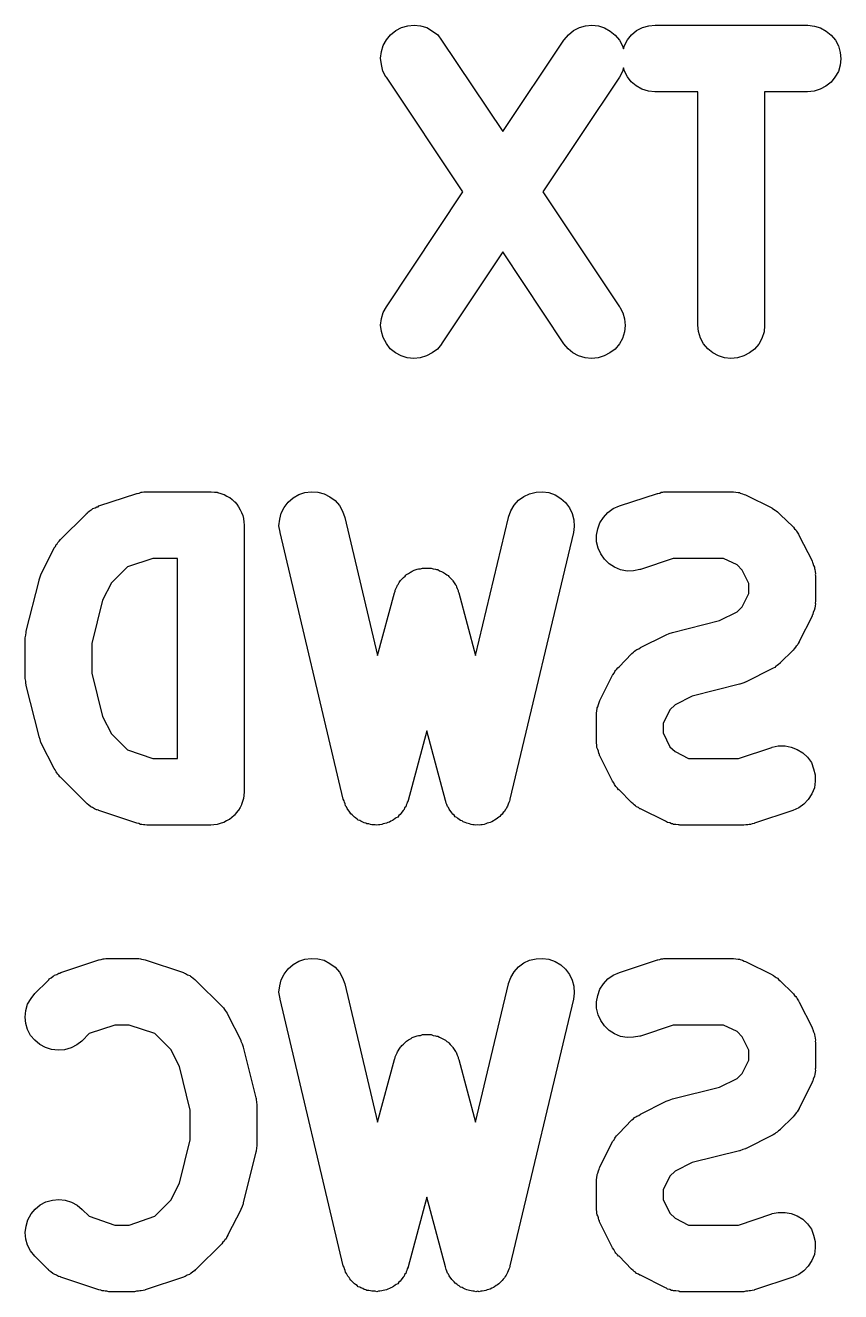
# Model space of a CAD drawing. Extents: x 119.7 to 160.3, y -116.7 to -64.
# Drawn here: x 139.099 to 141.24, y -109.042 to -105.717 of the extents above; entities that cross this region are included whole.
import ezdxf

# ---------------------------------------------------------------- set-up
doc = ezdxf.new("R2010")
doc.units = 0
doc.layers.add('BLACK', color=7, linetype='CONTINUOUS')

msp = doc.modelspace()

# ---------------------------------------------------------------- linework, layer by layer
at = {"layer": 'BLACK', "linetype": 'CONTINUOUS'}
for p, q in [((140.058, -105.742), (140.072, -105.731)), ((140.072, -105.731), (140.087, -105.723)), ((140.087, -105.723), (140.103, -105.718)), ((140.103, -105.718), (140.12, -105.717)), ((140.12, -105.717), (140.137, -105.718)), ((140.137, -105.718), (140.153, -105.723)), ((140.153, -105.723), (140.168, -105.732)), ((140.168, -105.732), (140.182, -105.742)), ((140.525, -105.742), (140.538, -105.731)), ((140.538, -105.731), (140.554, -105.723)), ((140.554, -105.723), (140.57, -105.718)), ((140.57, -105.718), (140.587, -105.717)), ((140.587, -105.717), (140.604, -105.718)), ((140.604, -105.718), (140.62, -105.724)), ((140.62, -105.724), (140.635, -105.732)), ((140.635, -105.732), (140.648, -105.743)), ((140.691, -105.742), (140.704, -105.731)), ((140.704, -105.731), (140.72, -105.723)), ((140.72, -105.723), (140.736, -105.718)), ((140.736, -105.718), (140.753, -105.717)), ((140.753, -105.717), (141.153, -105.717)), ((141.153, -105.717), (141.154, -105.717)), ((141.154, -105.717), (141.171, -105.719)), ((141.171, -105.719), (141.187, -105.724)), ((141.187, -105.724), (141.202, -105.732)), ((141.202, -105.732), (141.215, -105.743)), ((140.039, -105.77), (140.047, -105.755)), ((140.047, -105.755), (140.058, -105.742)), ((140.182, -105.742), (140.192, -105.756)), ((140.192, -105.756), (140.353, -105.996)), ((140.353, -105.996), (140.513, -105.756)), ((140.513, -105.756), (140.514, -105.755)), ((140.514, -105.755), (140.525, -105.742)), ((140.648, -105.743), (140.659, -105.756)), ((140.659, -105.756), (140.667, -105.771)), ((140.672, -105.77), (140.68, -105.755)), ((140.68, -105.755), (140.691, -105.742)), ((141.215, -105.743), (141.226, -105.756)), ((141.226, -105.756), (141.234, -105.771)), ((140.032, -105.803), (140.034, -105.786)), ((140.034, -105.786), (140.039, -105.77)), ((140.667, -105.771), (140.67, -105.779)), ((140.67, -105.779), (140.672, -105.77)), ((141.234, -105.771), (141.239, -105.788)), ((141.239, -105.788), (141.24, -105.805)), ((140.034, -105.82), (140.032, -105.803)), ((140.038, -105.837), (140.034, -105.82)), ((140.67, -105.829), (140.667, -105.838)), ((140.672, -105.837), (140.67, -105.829)), ((141.239, -105.822), (141.234, -105.838)), ((141.24, -105.805), (141.239, -105.822)), ((140.046, -105.852), (140.038, -105.837)), ((140.047, -105.853), (140.046, -105.852)), ((140.248, -106.154), (140.047, -105.853)), ((140.659, -105.853), (140.458, -106.154)), ((140.667, -105.838), (140.659, -105.853)), ((140.68, -105.852), (140.672, -105.837)), ((140.69, -105.865), (140.68, -105.852)), ((140.703, -105.876), (140.69, -105.865)), ((141.215, -105.866), (141.201, -105.877)), ((141.225, -105.853), (141.215, -105.866)), ((141.234, -105.838), (141.225, -105.853)), ((140.718, -105.885), (140.703, -105.876)), ((140.735, -105.89), (140.718, -105.885)), ((140.752, -105.892), (140.735, -105.89)), ((140.753, -105.892), (140.752, -105.892)), ((140.865, -105.892), (140.753, -105.892)), ((140.865, -106.504), (140.865, -105.892)), ((141.153, -105.892), (141.04, -105.892)), ((141.04, -105.892), (141.04, -106.504)), ((141.17, -105.89), (141.153, -105.892)), ((141.186, -105.885), (141.17, -105.89)), ((141.201, -105.877), (141.186, -105.885)), ((140.047, -106.456), (140.248, -106.154)), ((140.458, -106.154), (140.659, -106.456)), ((140.353, -106.312), (140.192, -106.553)), ((140.513, -106.553), (140.353, -106.312)), ((140.039, -106.471), (140.047, -106.456)), ((140.659, -106.456), (140.66, -106.457)), ((140.66, -106.457), (140.668, -106.472)), ((140.032, -106.504), (140.034, -106.487)), ((140.034, -106.487), (140.039, -106.471)), ((140.668, -106.472), (140.672, -106.488)), ((140.672, -106.488), (140.674, -106.505)), ((140.034, -106.521), (140.032, -106.504)), ((140.039, -106.537), (140.034, -106.521)), ((140.672, -106.522), (140.667, -106.539)), ((140.674, -106.505), (140.672, -106.522)), ((140.867, -106.521), (140.865, -106.504)), ((140.872, -106.538), (140.867, -106.521)), ((141.039, -106.522), (141.033, -106.539)), ((141.04, -106.505), (141.039, -106.522)), ((141.04, -106.504), (141.04, -106.505)), ((140.047, -106.552), (140.039, -106.537)), ((140.057, -106.566), (140.047, -106.552)), ((140.071, -106.577), (140.057, -106.566)), ((140.192, -106.554), (140.181, -106.567)), ((140.192, -106.553), (140.192, -106.554)), ((140.524, -106.566), (140.513, -106.553)), ((140.537, -106.577), (140.524, -106.566)), ((140.659, -106.553), (140.648, -106.567)), ((140.667, -106.539), (140.659, -106.553)), ((140.88, -106.553), (140.872, -106.538)), ((140.891, -106.566), (140.88, -106.553)), ((140.904, -106.577), (140.891, -106.566)), ((141.025, -106.554), (141.014, -106.567)), ((141.033, -106.539), (141.025, -106.554)), ((140.086, -106.585), (140.071, -106.577)), ((140.102, -106.59), (140.086, -106.585)), ((140.119, -106.592), (140.102, -106.59)), ((140.136, -106.59), (140.119, -106.592)), ((140.152, -106.585), (140.136, -106.59)), ((140.167, -106.577), (140.152, -106.585)), ((140.181, -106.567), (140.167, -106.577)), ((140.552, -106.585), (140.537, -106.577)), ((140.569, -106.59), (140.552, -106.585)), ((140.586, -106.592), (140.569, -106.59)), ((140.603, -106.59), (140.586, -106.592)), ((140.619, -106.585), (140.603, -106.59)), ((140.634, -106.577), (140.619, -106.585)), ((140.648, -106.567), (140.634, -106.577)), ((140.919, -106.585), (140.904, -106.577)), ((140.935, -106.59), (140.919, -106.585)), ((140.952, -106.592), (140.935, -106.59)), ((140.969, -106.59), (140.952, -106.592)), ((140.986, -106.585), (140.969, -106.59)), ((141.001, -106.577), (140.986, -106.585)), ((141.014, -106.567), (141.001, -106.577)), ((139.292, -106.979), (139.392, -106.946)), ((139.392, -106.946), (139.393, -106.946)), ((139.393, -106.946), (139.398, -106.945)), ((139.398, -106.945), (139.403, -106.943)), ((139.403, -106.943), (139.406, -106.943)), ((139.406, -106.943), (139.41, -106.942)), ((139.41, -106.942), (139.415, -106.942)), ((139.415, -106.942), (139.42, -106.942)), ((139.42, -106.942), (139.586, -106.942)), ((139.586, -106.942), (139.587, -106.942)), ((139.587, -106.942), (139.587, -106.942)), ((139.587, -106.942), (139.587, -106.942)), ((139.587, -106.942), (139.587, -106.942)), ((139.587, -106.942), (139.596, -106.943)), ((139.596, -106.943), (139.604, -106.943)), ((139.604, -106.943), (139.604, -106.944)), ((139.604, -106.944), (139.604, -106.944)), ((139.604, -106.944), (139.612, -106.946)), ((139.612, -106.946), (139.62, -106.949)), ((139.62, -106.949), (139.62, -106.949)), ((139.62, -106.949), (139.621, -106.949)), ((139.621, -106.949), (139.628, -106.953)), ((139.628, -106.953), (139.635, -106.957)), ((139.635, -106.957), (139.635, -106.957)), ((139.635, -106.957), (139.636, -106.957)), ((139.636, -106.957), (139.642, -106.962)), ((139.642, -106.962), (139.648, -106.968)), ((139.789, -106.969), (139.802, -106.958)), ((139.802, -106.958), (139.817, -106.949)), ((139.817, -106.949), (139.833, -106.944)), ((139.833, -106.944), (139.85, -106.942)), ((139.85, -106.942), (139.867, -106.943)), ((139.867, -106.943), (139.884, -106.947)), ((139.884, -106.947), (139.899, -106.955)), ((139.899, -106.955), (139.913, -106.965)), ((139.913, -106.965), (139.924, -106.978)), ((140.383, -106.977), (140.394, -106.964)), ((140.394, -106.964), (140.408, -106.954)), ((140.408, -106.954), (140.423, -106.947)), ((140.423, -106.947), (140.44, -106.943)), ((140.44, -106.943), (140.457, -106.942)), ((140.457, -106.942), (140.474, -106.944)), ((140.474, -106.944), (140.49, -106.95)), ((140.49, -106.95), (140.505, -106.959)), ((140.505, -106.959), (140.517, -106.97)), ((140.659, -106.979), (140.759, -106.946)), ((140.759, -106.946), (140.76, -106.946)), ((140.76, -106.946), (140.765, -106.945)), ((140.765, -106.945), (140.769, -106.943)), ((140.769, -106.943), (140.773, -106.943)), ((140.773, -106.943), (140.776, -106.942)), ((140.776, -106.942), (140.781, -106.942)), ((140.781, -106.942), (140.786, -106.942)), ((140.786, -106.942), (140.953, -106.942)), ((140.953, -106.942), (140.954, -106.942)), ((140.954, -106.942), (140.957, -106.942)), ((140.957, -106.942), (140.959, -106.942)), ((140.959, -106.942), (140.965, -106.943)), ((140.965, -106.943), (140.971, -106.944)), ((140.971, -106.944), (140.974, -106.944)), ((140.974, -106.944), (140.976, -106.945)), ((140.976, -106.945), (140.982, -106.947)), ((140.982, -106.947), (140.987, -106.949)), ((140.987, -106.949), (140.99, -106.95)), ((140.99, -106.95), (140.992, -106.951)), ((140.992, -106.951), (141.059, -106.984)), ((139.259, -107), (139.261, -106.998)), ((139.261, -106.998), (139.262, -106.996)), ((139.262, -106.996), (139.267, -106.993)), ((139.267, -106.993), (139.272, -106.989)), ((139.272, -106.989), (139.274, -106.988)), ((139.274, -106.988), (139.276, -106.986)), ((139.276, -106.986), (139.282, -106.984)), ((139.282, -106.984), (139.287, -106.981)), ((139.287, -106.981), (139.29, -106.981)), ((139.29, -106.981), (139.292, -106.979)), ((139.648, -106.968), (139.649, -106.968)), ((139.649, -106.968), (139.649, -106.968)), ((139.649, -106.968), (139.654, -106.974)), ((139.654, -106.974), (139.659, -106.981)), ((139.659, -106.981), (139.659, -106.981)), ((139.659, -106.981), (139.659, -106.981)), ((139.659, -106.981), (139.663, -106.989)), ((139.663, -106.989), (139.667, -106.996)), ((139.667, -106.996), (139.667, -106.996)), ((139.667, -106.996), (139.667, -106.996)), ((139.667, -106.996), (139.67, -107.004)), ((139.767, -107.014), (139.771, -106.998)), ((139.771, -106.998), (139.779, -106.983)), ((139.779, -106.983), (139.789, -106.969)), ((139.924, -106.978), (139.932, -106.993)), ((139.932, -106.993), (139.938, -107.009)), ((140.368, -107.008), (140.374, -106.992)), ((140.374, -106.992), (140.383, -106.977)), ((140.517, -106.97), (140.528, -106.984)), ((140.528, -106.984), (140.535, -106.999)), ((140.617, -107.009), (140.629, -106.996)), ((140.629, -106.996), (140.643, -106.986)), ((140.643, -106.986), (140.659, -106.979)), ((141.059, -106.984), (141.06, -106.985)), ((141.06, -106.985), (141.064, -106.987)), ((141.064, -106.987), (141.068, -106.99)), ((141.068, -106.99), (141.071, -106.992)), ((141.071, -106.992), (141.074, -106.994)), ((141.074, -106.994), (141.078, -106.998)), ((141.078, -106.998), (141.081, -107.001)), ((139.191, -107.067), (139.258, -107.001)), ((139.258, -107.001), (139.259, -107)), ((139.67, -107.004), (139.672, -107.012)), ((139.672, -107.012), (139.672, -107.012)), ((139.672, -107.012), (139.672, -107.013)), ((139.672, -107.013), (139.673, -107.021)), ((139.673, -107.021), (139.674, -107.029)), ((139.674, -107.029), (139.674, -107.729)), ((139.765, -107.031), (139.767, -107.014)), ((139.768, -107.048), (139.765, -107.031)), ((139.938, -107.009), (140.024, -107.372)), ((140.281, -107.372), (140.368, -107.009)), ((140.368, -107.009), (140.368, -107.008)), ((140.535, -106.999), (140.539, -107.015)), ((140.539, -107.015), (140.54, -107.033)), ((140.602, -107.039), (140.608, -107.023)), ((140.608, -107.023), (140.617, -107.009)), ((141.081, -107.001), (141.115, -107.034)), ((139.768, -107.049), (139.768, -107.048)), ((139.934, -107.749), (139.768, -107.049)), ((140.538, -107.049), (140.371, -107.749)), ((140.54, -107.033), (140.538, -107.049)), ((140.599, -107.056), (140.602, -107.039)), ((140.599, -107.073), (140.599, -107.056)), ((141.115, -107.034), (141.116, -107.035)), ((141.116, -107.035), (141.119, -107.039)), ((141.119, -107.039), (141.122, -107.042)), ((141.122, -107.042), (141.124, -107.045)), ((141.124, -107.045), (141.126, -107.048)), ((141.126, -107.048), (141.129, -107.053)), ((141.129, -107.053), (141.131, -107.057)), ((141.131, -107.057), (141.165, -107.123)), ((139.141, -107.157), (139.175, -107.09)), ((139.175, -107.089), (139.178, -107.085)), ((139.175, -107.09), (139.175, -107.089)), ((139.178, -107.085), (139.18, -107.08)), ((139.18, -107.08), (139.183, -107.078)), ((139.183, -107.078), (139.184, -107.075)), ((139.184, -107.075), (139.188, -107.071)), ((139.188, -107.071), (139.191, -107.067)), ((140.603, -107.09), (140.599, -107.073)), ((140.61, -107.105), (140.603, -107.09)), ((139.434, -107.117), (139.367, -107.139)), ((139.499, -107.117), (139.434, -107.117)), ((139.499, -107.642), (139.499, -107.117)), ((140.62, -107.119), (140.61, -107.105)), ((140.632, -107.131), (140.62, -107.119)), ((140.646, -107.14), (140.632, -107.131)), ((140.8, -107.117), (140.714, -107.146)), ((140.932, -107.117), (140.8, -107.117)), ((140.968, -107.134), (140.932, -107.117)), ((141.165, -107.123), (141.165, -107.124)), ((141.165, -107.124), (141.166, -107.127)), ((141.166, -107.127), (141.167, -107.129)), ((141.167, -107.129), (141.169, -107.135)), ((139.138, -107.165), (139.141, -107.157)), ((139.141, -107.157), (139.141, -107.157)), ((139.141, -107.157), (139.141, -107.157)), ((139.367, -107.139), (139.325, -107.181)), ((140.092, -107.167), (140.096, -107.163)), ((140.096, -107.163), (140.098, -107.161)), ((140.098, -107.161), (140.1, -107.159)), ((140.1, -107.159), (140.105, -107.156)), ((140.105, -107.156), (140.11, -107.153)), ((140.11, -107.153), (140.112, -107.152)), ((140.112, -107.152), (140.115, -107.15)), ((140.115, -107.15), (140.12, -107.148)), ((140.12, -107.148), (140.125, -107.146)), ((140.125, -107.146), (140.128, -107.145)), ((140.128, -107.145), (140.131, -107.144)), ((140.131, -107.144), (140.137, -107.144)), ((140.137, -107.144), (140.142, -107.142)), ((140.142, -107.142), (140.145, -107.142)), ((140.145, -107.142), (140.148, -107.142)), ((140.148, -107.142), (140.154, -107.142)), ((140.154, -107.142), (140.159, -107.142)), ((140.159, -107.142), (140.162, -107.142)), ((140.162, -107.142), (140.165, -107.142)), ((140.165, -107.142), (140.17, -107.144)), ((140.17, -107.144), (140.176, -107.145)), ((140.176, -107.145), (140.179, -107.146)), ((140.179, -107.146), (140.182, -107.146)), ((140.182, -107.146), (140.187, -107.149)), ((140.187, -107.149), (140.192, -107.151)), ((140.192, -107.151), (140.194, -107.152)), ((140.194, -107.152), (140.197, -107.154)), ((140.197, -107.154), (140.202, -107.157)), ((140.202, -107.157), (140.206, -107.16)), ((140.206, -107.16), (140.209, -107.162)), ((140.209, -107.162), (140.211, -107.164)), ((140.211, -107.164), (140.215, -107.168)), ((140.662, -107.147), (140.646, -107.14)), ((140.679, -107.15), (140.662, -107.147)), ((140.696, -107.149), (140.679, -107.15)), ((140.713, -107.146), (140.696, -107.149)), ((140.714, -107.146), (140.713, -107.146)), ((140.981, -107.148), (140.968, -107.134)), ((140.999, -107.183), (140.981, -107.148)), ((141.169, -107.135), (141.171, -107.14)), ((141.171, -107.14), (141.171, -107.143)), ((141.171, -107.143), (141.172, -107.146)), ((141.172, -107.146), (141.173, -107.151)), ((141.173, -107.151), (141.174, -107.157)), ((141.174, -107.157), (141.173, -107.16)), ((141.173, -107.16), (141.174, -107.162)), ((141.174, -107.162), (141.174, -107.229)), ((139.101, -107.308), (139.135, -107.175)), ((139.135, -107.173), (139.138, -107.165)), ((139.135, -107.175), (139.135, -107.173)), ((139.135, -107.173), (139.135, -107.173)), ((139.135, -107.173), (139.135, -107.173)), ((139.325, -107.181), (139.302, -107.226)), ((140.07, -107.2), (140.073, -107.195)), ((140.073, -107.195), (140.075, -107.19)), ((140.075, -107.19), (140.076, -107.187)), ((140.076, -107.187), (140.078, -107.185)), ((140.078, -107.185), (140.081, -107.18)), ((140.081, -107.18), (140.084, -107.175)), ((140.084, -107.175), (140.086, -107.173)), ((140.086, -107.173), (140.088, -107.171)), ((140.088, -107.171), (140.092, -107.167)), ((140.215, -107.168), (140.219, -107.172)), ((140.219, -107.172), (140.221, -107.174)), ((140.221, -107.174), (140.222, -107.176)), ((140.222, -107.176), (140.225, -107.181)), ((140.225, -107.181), (140.229, -107.186)), ((140.229, -107.186), (140.23, -107.188)), ((140.23, -107.188), (140.231, -107.191)), ((140.231, -107.191), (140.233, -107.196)), ((140.233, -107.196), (140.236, -107.201)), ((140.999, -107.209), (140.999, -107.183)), ((139.302, -107.226), (139.274, -107.34)), ((140.024, -107.372), (140.068, -107.207)), ((140.068, -107.207), (140.069, -107.205)), ((140.069, -107.205), (140.07, -107.203)), ((140.07, -107.203), (140.07, -107.2)), ((140.236, -107.201), (140.236, -107.204)), ((140.236, -107.204), (140.237, -107.207)), ((140.237, -107.207), (140.281, -107.372)), ((140.981, -107.244), (140.999, -107.209)), ((141.174, -107.23), (141.173, -107.233)), ((141.174, -107.229), (141.174, -107.23)), ((140.922, -107.28), (140.968, -107.257)), ((140.968, -107.257), (140.981, -107.244)), ((141.167, -107.264), (141.165, -107.266)), ((141.168, -107.258), (141.167, -107.264)), ((141.171, -107.252), (141.168, -107.258)), ((141.172, -107.247), (141.171, -107.25)), ((141.171, -107.25), (141.171, -107.252)), ((141.173, -107.241), (141.172, -107.247)), ((141.173, -107.233), (141.174, -107.236)), ((141.174, -107.236), (141.173, -107.241)), ((140.798, -107.311), (140.922, -107.28)), ((141.165, -107.268), (141.131, -107.335)), ((141.165, -107.266), (141.165, -107.268)), ((139.099, -107.325), (139.1, -107.318)), ((139.099, -107.326), (139.099, -107.325)), ((139.099, -107.328), (139.099, -107.326)), ((139.099, -107.329), (139.099, -107.328)), ((139.099, -107.429), (139.099, -107.329)), ((139.1, -107.318), (139.101, -107.311)), ((139.101, -107.309), (139.101, -107.308)), ((139.101, -107.311), (139.101, -107.309)), ((140.714, -107.351), (140.78, -107.318)), ((140.78, -107.318), (140.782, -107.317)), ((140.782, -107.317), (140.79, -107.314)), ((140.782, -107.317), (140.782, -107.317)), ((140.782, -107.317), (140.782, -107.317)), ((140.79, -107.314), (140.798, -107.311)), ((140.798, -107.311), (140.798, -107.311)), ((140.798, -107.311), (140.798, -107.311)), ((139.274, -107.34), (139.274, -107.418)), ((140.692, -107.366), (140.696, -107.363)), ((140.696, -107.363), (140.699, -107.36)), ((140.699, -107.36), (140.702, -107.358)), ((140.702, -107.358), (140.705, -107.356)), ((140.705, -107.356), (140.71, -107.354)), ((140.71, -107.354), (140.714, -107.351)), ((141.115, -107.358), (141.081, -107.391)), ((141.118, -107.354), (141.115, -107.358)), ((141.121, -107.35), (141.118, -107.354)), ((141.123, -107.347), (141.121, -107.35)), ((141.126, -107.345), (141.123, -107.347)), ((141.128, -107.34), (141.126, -107.345)), ((141.131, -107.336), (141.128, -107.34)), ((141.131, -107.335), (141.131, -107.336)), ((140.658, -107.401), (140.691, -107.367)), ((140.691, -107.367), (140.692, -107.366)), ((141.077, -107.395), (141.073, -107.398)), ((141.081, -107.392), (141.077, -107.395)), ((141.081, -107.391), (141.081, -107.392)), ((139.099, -107.431), (139.099, -107.429)), ((139.274, -107.418), (139.302, -107.532)), ((140.608, -107.49), (140.641, -107.423)), ((140.641, -107.423), (140.642, -107.422)), ((140.642, -107.422), (140.645, -107.418)), ((140.645, -107.418), (140.647, -107.414)), ((140.647, -107.414), (140.649, -107.411)), ((140.649, -107.411), (140.651, -107.408)), ((140.651, -107.408), (140.655, -107.404)), ((140.655, -107.404), (140.658, -107.401)), ((141.059, -107.407), (140.992, -107.441)), ((141.063, -107.405), (141.059, -107.407)), ((141.067, -107.403), (141.063, -107.405)), ((141.07, -107.4), (141.067, -107.403)), ((141.073, -107.398), (141.07, -107.4)), ((139.099, -107.432), (139.099, -107.431)), ((139.1, -107.439), (139.099, -107.432)), ((139.1, -107.446), (139.1, -107.439)), ((139.101, -107.448), (139.1, -107.446)), ((139.101, -107.449), (139.101, -107.448)), ((139.101, -107.45), (139.101, -107.449)), ((139.135, -107.584), (139.101, -107.45)), ((140.974, -107.447), (140.85, -107.478)), ((140.975, -107.447), (140.974, -107.447)), ((140.983, -107.444), (140.975, -107.447)), ((140.975, -107.447), (140.975, -107.447)), ((140.99, -107.442), (140.983, -107.444)), ((140.991, -107.441), (140.99, -107.442)), ((140.992, -107.441), (140.991, -107.441)), ((140.991, -107.441), (140.991, -107.441)), ((140.604, -107.5), (140.606, -107.495)), ((140.606, -107.495), (140.607, -107.492)), ((140.607, -107.492), (140.608, -107.49)), ((140.85, -107.478), (140.805, -107.501)), ((140.599, -107.523), (140.6, -107.517)), ((140.599, -107.525), (140.599, -107.523)), ((140.599, -107.528), (140.599, -107.525)), ((140.599, -107.529), (140.599, -107.528)), ((140.599, -107.596), (140.599, -107.529)), ((140.6, -107.517), (140.601, -107.511)), ((140.601, -107.509), (140.602, -107.506)), ((140.601, -107.511), (140.601, -107.509)), ((140.602, -107.506), (140.604, -107.5)), ((140.791, -107.514), (140.774, -107.55)), ((140.805, -107.501), (140.791, -107.514)), ((139.302, -107.532), (139.325, -107.577)), ((140.774, -107.55), (140.774, -107.575)), ((139.135, -107.585), (139.135, -107.584)), ((139.135, -107.584), (139.135, -107.584)), ((139.138, -107.592), (139.135, -107.585)), ((139.14, -107.6), (139.138, -107.592)), ((139.325, -107.577), (139.367, -107.619)), ((140.153, -107.569), (140.104, -107.752)), ((140.202, -107.752), (140.153, -107.569)), ((140.599, -107.598), (140.599, -107.596)), ((140.774, -107.575), (140.791, -107.611)), ((139.141, -107.6), (139.14, -107.6)), ((139.141, -107.601), (139.141, -107.6)), ((139.141, -107.602), (139.141, -107.601)), ((139.175, -107.668), (139.141, -107.602)), ((139.367, -107.619), (139.434, -107.642)), ((140.599, -107.601), (140.599, -107.598)), ((140.6, -107.607), (140.599, -107.601)), ((140.6, -107.613), (140.6, -107.607)), ((140.601, -107.615), (140.6, -107.613)), ((140.602, -107.618), (140.601, -107.615)), ((140.604, -107.623), (140.602, -107.618)), ((140.605, -107.629), (140.604, -107.623)), ((140.607, -107.631), (140.605, -107.629)), ((140.791, -107.611), (140.805, -107.624)), ((140.805, -107.624), (140.84, -107.642)), ((140.972, -107.642), (141.059, -107.613)), ((141.059, -107.613), (141.06, -107.612)), ((141.06, -107.612), (141.076, -107.609)), ((141.076, -107.609), (141.094, -107.609)), ((141.094, -107.609), (141.11, -107.612)), ((141.11, -107.612), (141.126, -107.618)), ((141.126, -107.618), (141.141, -107.627)), ((141.141, -107.627), (141.153, -107.639)), ((139.434, -107.642), (139.499, -107.642)), ((140.607, -107.634), (140.607, -107.631)), ((140.608, -107.635), (140.607, -107.634)), ((140.641, -107.702), (140.608, -107.635)), ((140.84, -107.642), (140.972, -107.642)), ((141.153, -107.639), (141.163, -107.653)), ((141.163, -107.653), (141.169, -107.669)), ((139.177, -107.672), (139.175, -107.668)), ((139.18, -107.677), (139.177, -107.672)), ((139.182, -107.68), (139.18, -107.677)), ((139.184, -107.683), (139.182, -107.68)), ((139.187, -107.686), (139.184, -107.683)), ((139.19, -107.69), (139.187, -107.686)), ((139.191, -107.691), (139.19, -107.69)), ((139.258, -107.758), (139.191, -107.691)), ((141.169, -107.669), (141.173, -107.685)), ((141.173, -107.685), (141.173, -107.702)), ((139.674, -107.73), (139.673, -107.739)), ((139.674, -107.729), (139.674, -107.73)), ((139.674, -107.73), (139.674, -107.73)), ((139.674, -107.73), (139.674, -107.73)), ((139.674, -107.73), (139.674, -107.73)), ((140.644, -107.706), (140.641, -107.702)), ((140.646, -107.71), (140.644, -107.706)), ((140.648, -107.713), (140.646, -107.71)), ((140.65, -107.716), (140.648, -107.713)), ((140.654, -107.72), (140.65, -107.716)), ((140.657, -107.724), (140.654, -107.72)), ((140.658, -107.724), (140.657, -107.724)), ((140.691, -107.758), (140.658, -107.724)), ((141.171, -107.719), (141.164, -107.735)), ((141.173, -107.702), (141.171, -107.719)), ((139.26, -107.759), (139.258, -107.758)), ((139.261, -107.761), (139.26, -107.759)), ((139.266, -107.765), (139.261, -107.761)), ((139.669, -107.755), (139.667, -107.763)), ((139.667, -107.763), (139.667, -107.763)), ((139.667, -107.763), (139.667, -107.764)), ((139.672, -107.747), (139.669, -107.755)), ((139.673, -107.739), (139.672, -107.747)), ((139.672, -107.747), (139.672, -107.747)), ((139.672, -107.747), (139.672, -107.747)), ((139.936, -107.753), (139.934, -107.749)), ((139.937, -107.757), (139.936, -107.753)), ((139.939, -107.761), (139.937, -107.757)), ((139.94, -107.766), (139.939, -107.761)), ((140.101, -107.761), (140.099, -107.765)), ((140.102, -107.757), (140.101, -107.761)), ((140.104, -107.753), (140.102, -107.757)), ((140.104, -107.752), (140.104, -107.753)), ((140.203, -107.755), (140.202, -107.752)), ((140.204, -107.759), (140.203, -107.755)), ((140.206, -107.763), (140.204, -107.759)), ((140.208, -107.768), (140.206, -107.763)), ((140.367, -107.762), (140.365, -107.767)), ((140.369, -107.758), (140.367, -107.762)), ((140.37, -107.754), (140.369, -107.758)), ((140.371, -107.751), (140.37, -107.754)), ((140.371, -107.749), (140.371, -107.751)), ((140.695, -107.761), (140.691, -107.758)), ((140.698, -107.764), (140.695, -107.761)), ((141.143, -107.762), (141.13, -107.772)), ((141.155, -107.75), (141.143, -107.762)), ((141.164, -107.735), (141.155, -107.75)), ((139.271, -107.769), (139.266, -107.765)), ((139.273, -107.77), (139.271, -107.769)), ((139.275, -107.771), (139.273, -107.77)), ((139.281, -107.774), (139.275, -107.771)), ((139.286, -107.777), (139.281, -107.774)), ((139.288, -107.777), (139.286, -107.777)), ((139.291, -107.778), (139.288, -107.777)), ((139.292, -107.779), (139.291, -107.778)), ((139.392, -107.812), (139.292, -107.779)), ((139.647, -107.792), (139.641, -107.797)), ((139.648, -107.791), (139.647, -107.792)), ((139.653, -107.785), (139.648, -107.791)), ((139.648, -107.791), (139.648, -107.791)), ((139.658, -107.779), (139.653, -107.785)), ((139.659, -107.778), (139.658, -107.779)), ((139.663, -107.771), (139.659, -107.778)), ((139.659, -107.778), (139.659, -107.778)), ((139.667, -107.764), (139.663, -107.771)), ((139.942, -107.769), (139.94, -107.766)), ((139.944, -107.773), (139.942, -107.769)), ((139.946, -107.776), (139.944, -107.773)), ((139.949, -107.78), (139.946, -107.776)), ((139.951, -107.783), (139.949, -107.78)), ((139.954, -107.787), (139.951, -107.783)), ((139.957, -107.79), (139.954, -107.787)), ((139.96, -107.793), (139.957, -107.79)), ((139.963, -107.796), (139.96, -107.793)), ((139.966, -107.798), (139.963, -107.796)), ((140.077, -107.796), (140.073, -107.798)), ((140.08, -107.792), (140.077, -107.796)), ((140.083, -107.789), (140.08, -107.792)), ((140.086, -107.786), (140.083, -107.789)), ((140.088, -107.783), (140.086, -107.786)), ((140.091, -107.779), (140.088, -107.783)), ((140.094, -107.776), (140.091, -107.779)), ((140.095, -107.772), (140.094, -107.776)), ((140.098, -107.769), (140.095, -107.772)), ((140.099, -107.765), (140.098, -107.769)), ((140.21, -107.771), (140.208, -107.768)), ((140.212, -107.775), (140.21, -107.771)), ((140.214, -107.778), (140.212, -107.775)), ((140.217, -107.782), (140.214, -107.778)), ((140.219, -107.785), (140.217, -107.782)), ((140.222, -107.788), (140.219, -107.785)), ((140.225, -107.791), (140.222, -107.788)), ((140.228, -107.795), (140.225, -107.791)), ((140.232, -107.797), (140.228, -107.795)), ((140.342, -107.796), (140.339, -107.799)), ((140.345, -107.794), (140.342, -107.796)), ((140.348, -107.791), (140.345, -107.794)), ((140.351, -107.788), (140.348, -107.791)), ((140.354, -107.784), (140.351, -107.788)), ((140.357, -107.781), (140.354, -107.784)), ((140.359, -107.777), (140.357, -107.781)), ((140.362, -107.774), (140.359, -107.777)), ((140.363, -107.77), (140.362, -107.774)), ((140.365, -107.767), (140.363, -107.77)), ((140.701, -107.766), (140.698, -107.764)), ((140.704, -107.769), (140.701, -107.766)), ((140.709, -107.771), (140.704, -107.769)), ((140.713, -107.774), (140.709, -107.771)), ((140.714, -107.774), (140.713, -107.774)), ((140.78, -107.807), (140.714, -107.774)), ((141.114, -107.779), (141.014, -107.812)), ((141.13, -107.772), (141.114, -107.779)), ((139.397, -107.813), (139.392, -107.812)), ((139.401, -107.815), (139.397, -107.813)), ((139.405, -107.815), (139.401, -107.815)), ((139.409, -107.816), (139.405, -107.815)), ((139.413, -107.816), (139.409, -107.816)), ((139.418, -107.817), (139.413, -107.816)), ((139.42, -107.817), (139.418, -107.817)), ((139.586, -107.817), (139.42, -107.817)), ((139.594, -107.816), (139.586, -107.817)), ((139.603, -107.815), (139.594, -107.816)), ((139.611, -107.813), (139.603, -107.815)), ((139.603, -107.815), (139.603, -107.815)), ((139.603, -107.815), (139.603, -107.815)), ((139.619, -107.81), (139.611, -107.813)), ((139.62, -107.81), (139.619, -107.81)), ((139.619, -107.81), (139.619, -107.81)), ((139.627, -107.806), (139.62, -107.81)), ((139.634, -107.802), (139.627, -107.806)), ((139.635, -107.802), (139.634, -107.802)), ((139.634, -107.802), (139.634, -107.802)), ((139.641, -107.797), (139.635, -107.802)), ((139.97, -107.801), (139.966, -107.798)), ((139.973, -107.804), (139.97, -107.801)), ((139.977, -107.805), (139.973, -107.804)), ((139.98, -107.807), (139.977, -107.805)), ((139.985, -107.809), (139.98, -107.807)), ((139.989, -107.811), (139.985, -107.809)), ((139.993, -107.812), (139.989, -107.811)), ((139.996, -107.814), (139.993, -107.812)), ((140.001, -107.814), (139.996, -107.814)), ((140.005, -107.815), (140.001, -107.814)), ((140.009, -107.816), (140.005, -107.815)), ((140.013, -107.816), (140.009, -107.816)), ((140.018, -107.816), (140.013, -107.816)), ((140.022, -107.817), (140.018, -107.816)), ((140.026, -107.816), (140.022, -107.817)), ((140.03, -107.816), (140.026, -107.816)), ((140.035, -107.815), (140.03, -107.816)), ((140.039, -107.814), (140.035, -107.815)), ((140.043, -107.813), (140.039, -107.814)), ((140.047, -107.812), (140.043, -107.813)), ((140.051, -107.81), (140.047, -107.812)), ((140.055, -107.809), (140.051, -107.81)), ((140.059, -107.807), (140.055, -107.809)), ((140.063, -107.805), (140.059, -107.807)), ((140.066, -107.803), (140.063, -107.805)), ((140.07, -107.8), (140.066, -107.803)), ((140.073, -107.798), (140.07, -107.8)), ((140.235, -107.8), (140.232, -107.797)), ((140.238, -107.802), (140.235, -107.8)), ((140.242, -107.805), (140.238, -107.802)), ((140.246, -107.806), (140.242, -107.805)), ((140.249, -107.808), (140.246, -107.806)), ((140.254, -107.81), (140.249, -107.808)), ((140.258, -107.812), (140.254, -107.81)), ((140.262, -107.813), (140.258, -107.812)), ((140.265, -107.814), (140.262, -107.813)), ((140.27, -107.815), (140.265, -107.814)), ((140.274, -107.816), (140.27, -107.815)), ((140.278, -107.816), (140.274, -107.816)), ((140.282, -107.817), (140.278, -107.816)), ((140.287, -107.816), (140.282, -107.817)), ((140.291, -107.817), (140.287, -107.816)), ((140.295, -107.816), (140.291, -107.817)), ((140.299, -107.816), (140.295, -107.816)), ((140.304, -107.815), (140.299, -107.816)), ((140.308, -107.814), (140.304, -107.815)), ((140.312, -107.812), (140.308, -107.814)), ((140.316, -107.811), (140.312, -107.812)), ((140.32, -107.81), (140.316, -107.811)), ((140.324, -107.808), (140.32, -107.81)), ((140.328, -107.806), (140.324, -107.808)), ((140.331, -107.804), (140.328, -107.806)), ((140.335, -107.801), (140.331, -107.804)), ((140.339, -107.799), (140.335, -107.801)), ((140.783, -107.808), (140.78, -107.807)), ((140.785, -107.81), (140.783, -107.808)), ((140.791, -107.811), (140.785, -107.81)), ((140.796, -107.814), (140.791, -107.811)), ((140.799, -107.814), (140.796, -107.814)), ((140.801, -107.815), (140.799, -107.814)), ((140.807, -107.815), (140.801, -107.815)), ((140.813, -107.816), (140.807, -107.815)), ((140.816, -107.816), (140.813, -107.816)), ((140.818, -107.817), (140.816, -107.816)), ((140.82, -107.817), (140.818, -107.817)), ((140.986, -107.817), (140.82, -107.817)), ((140.991, -107.816), (140.986, -107.817)), ((140.996, -107.816), (140.991, -107.816)), ((141, -107.815), (140.996, -107.816)), ((141.003, -107.815), (141, -107.815)), ((141.008, -107.814), (141.003, -107.815)), ((141.013, -107.813), (141.008, -107.814)), ((141.014, -107.812), (141.013, -107.813)), ((139.192, -108.204), (139.292, -108.171)), ((139.292, -108.171), (139.293, -108.171)), ((139.293, -108.171), (139.298, -108.17)), ((139.298, -108.17), (139.303, -108.168)), ((139.303, -108.168), (139.306, -108.168)), ((139.306, -108.168), (139.31, -108.167)), ((139.31, -108.167), (139.315, -108.167)), ((139.315, -108.167), (139.32, -108.167)), ((139.32, -108.167), (139.386, -108.167)), ((139.386, -108.167), (139.387, -108.167)), ((139.387, -108.167), (139.392, -108.167)), ((139.392, -108.167), (139.397, -108.167)), ((139.397, -108.167), (139.401, -108.168)), ((139.401, -108.168), (139.404, -108.169)), ((139.404, -108.169), (139.409, -108.17)), ((139.409, -108.17), (139.414, -108.171)), ((139.414, -108.171), (139.514, -108.204)), ((139.779, -108.208), (139.789, -108.194)), ((139.789, -108.194), (139.802, -108.183)), ((139.802, -108.183), (139.817, -108.174)), ((139.817, -108.174), (139.833, -108.169)), ((139.833, -108.169), (139.85, -108.167)), ((139.85, -108.167), (139.867, -108.168)), ((139.867, -108.168), (139.884, -108.172)), ((139.884, -108.172), (139.899, -108.18)), ((139.899, -108.18), (139.913, -108.19)), ((139.913, -108.19), (139.924, -108.203)), ((140.383, -108.202), (140.394, -108.189)), ((140.394, -108.189), (140.408, -108.179)), ((140.408, -108.179), (140.423, -108.172)), ((140.423, -108.172), (140.44, -108.168)), ((140.44, -108.168), (140.457, -108.167)), ((140.457, -108.167), (140.474, -108.169)), ((140.474, -108.169), (140.49, -108.175)), ((140.49, -108.175), (140.505, -108.184)), ((140.505, -108.184), (140.517, -108.195)), ((140.517, -108.195), (140.528, -108.209)), ((140.659, -108.204), (140.759, -108.171)), ((140.759, -108.171), (140.76, -108.171)), ((140.76, -108.171), (140.765, -108.17)), ((140.765, -108.17), (140.769, -108.168)), ((140.769, -108.168), (140.773, -108.168)), ((140.773, -108.168), (140.776, -108.167)), ((140.776, -108.167), (140.781, -108.167)), ((140.781, -108.167), (140.786, -108.167)), ((140.786, -108.167), (140.953, -108.167)), ((140.953, -108.167), (140.954, -108.167)), ((140.954, -108.167), (140.957, -108.167)), ((140.957, -108.167), (140.959, -108.167)), ((140.959, -108.167), (140.965, -108.168)), ((140.965, -108.168), (140.971, -108.169)), ((140.971, -108.169), (140.974, -108.169)), ((140.974, -108.169), (140.976, -108.17)), ((140.976, -108.17), (140.982, -108.172)), ((140.982, -108.172), (140.987, -108.174)), ((140.987, -108.174), (140.99, -108.175)), ((140.99, -108.175), (140.992, -108.176)), ((140.992, -108.176), (141.059, -108.209)), ((139.124, -108.259), (139.158, -108.226)), ((139.158, -108.226), (139.159, -108.225)), ((139.159, -108.225), (139.161, -108.223)), ((139.161, -108.223), (139.162, -108.221)), ((139.162, -108.221), (139.167, -108.218)), ((139.167, -108.218), (139.172, -108.214)), ((139.172, -108.214), (139.174, -108.213)), ((139.174, -108.213), (139.176, -108.211)), ((139.176, -108.211), (139.182, -108.209)), ((139.182, -108.209), (139.187, -108.206)), ((139.187, -108.206), (139.19, -108.206)), ((139.19, -108.206), (139.192, -108.204)), ((139.514, -108.204), (139.515, -108.205)), ((139.515, -108.205), (139.517, -108.206)), ((139.517, -108.206), (139.52, -108.207)), ((139.52, -108.207), (139.525, -108.21)), ((139.525, -108.21), (139.531, -108.212)), ((139.531, -108.212), (139.533, -108.214)), ((139.533, -108.214), (139.535, -108.215)), ((139.535, -108.215), (139.54, -108.219)), ((139.54, -108.219), (139.544, -108.222)), ((139.544, -108.222), (139.546, -108.224)), ((139.546, -108.224), (139.548, -108.226)), ((139.548, -108.226), (139.615, -108.292)), ((139.767, -108.239), (139.771, -108.223)), ((139.771, -108.223), (139.779, -108.208)), ((139.924, -108.203), (139.932, -108.218)), ((139.932, -108.218), (139.938, -108.234)), ((140.368, -108.233), (140.374, -108.217)), ((140.374, -108.217), (140.383, -108.202)), ((140.528, -108.209), (140.535, -108.224)), ((140.535, -108.224), (140.539, -108.24)), ((140.617, -108.234), (140.629, -108.221)), ((140.629, -108.221), (140.643, -108.211)), ((140.643, -108.211), (140.659, -108.204)), ((141.059, -108.209), (141.06, -108.21)), ((141.06, -108.21), (141.064, -108.212)), ((141.064, -108.212), (141.068, -108.215)), ((141.068, -108.215), (141.071, -108.217)), ((141.071, -108.217), (141.074, -108.219)), ((141.074, -108.219), (141.078, -108.223)), ((141.078, -108.223), (141.081, -108.226)), ((141.081, -108.226), (141.115, -108.259)), ((139.114, -108.272), (139.124, -108.259)), ((139.765, -108.256), (139.767, -108.239)), ((139.768, -108.273), (139.765, -108.256)), ((139.938, -108.234), (140.024, -108.597)), ((140.281, -108.597), (140.368, -108.234)), ((140.368, -108.234), (140.368, -108.233)), ((140.54, -108.258), (140.538, -108.274)), ((140.539, -108.24), (140.54, -108.258)), ((140.602, -108.264), (140.608, -108.248)), ((140.608, -108.248), (140.617, -108.234)), ((141.115, -108.259), (141.116, -108.26)), ((141.116, -108.26), (141.119, -108.264)), ((139.1, -108.304), (139.105, -108.287)), ((139.105, -108.287), (139.114, -108.272)), ((139.615, -108.292), (139.616, -108.293)), ((139.616, -108.293), (139.619, -108.297)), ((139.768, -108.274), (139.768, -108.273)), ((139.934, -108.974), (139.768, -108.274)), ((140.538, -108.274), (140.371, -108.974)), ((140.599, -108.281), (140.602, -108.264)), ((140.599, -108.298), (140.599, -108.281)), ((141.119, -108.264), (141.122, -108.267)), ((141.122, -108.267), (141.124, -108.27)), ((141.124, -108.27), (141.126, -108.273)), ((141.126, -108.273), (141.129, -108.278)), ((141.129, -108.278), (141.131, -108.282)), ((141.131, -108.282), (141.165, -108.348)), ((139.099, -108.321), (139.1, -108.304)), ((139.1, -108.338), (139.099, -108.321)), ((139.619, -108.297), (139.622, -108.301)), ((139.622, -108.301), (139.624, -108.304)), ((139.624, -108.304), (139.626, -108.307)), ((139.626, -108.307), (139.629, -108.311)), ((139.629, -108.311), (139.631, -108.315)), ((139.631, -108.315), (139.665, -108.382)), ((140.603, -108.315), (140.599, -108.298)), ((140.61, -108.33), (140.603, -108.315)), ((139.105, -108.354), (139.1, -108.338)), ((139.113, -108.369), (139.105, -108.354)), ((139.334, -108.342), (139.267, -108.364)), ((139.372, -108.342), (139.334, -108.342)), ((139.439, -108.364), (139.372, -108.342)), ((140.62, -108.344), (140.61, -108.33)), ((140.632, -108.356), (140.62, -108.344)), ((140.646, -108.365), (140.632, -108.356)), ((140.8, -108.342), (140.714, -108.371)), ((140.932, -108.342), (140.8, -108.342)), ((140.968, -108.359), (140.932, -108.342)), ((140.981, -108.373), (140.968, -108.359)), ((141.165, -108.348), (141.165, -108.349)), ((141.165, -108.349), (141.166, -108.352)), ((141.166, -108.352), (141.167, -108.354)), ((141.167, -108.354), (141.169, -108.36)), ((141.169, -108.36), (141.171, -108.365)), ((139.124, -108.382), (139.113, -108.369)), ((139.137, -108.393), (139.124, -108.382)), ((139.152, -108.401), (139.137, -108.393)), ((139.234, -108.394), (139.219, -108.402)), ((139.247, -108.384), (139.234, -108.394)), ((139.248, -108.383), (139.247, -108.384)), ((139.267, -108.364), (139.248, -108.383)), ((139.481, -108.406), (139.439, -108.364)), ((139.665, -108.382), (139.665, -108.383)), ((139.665, -108.383), (139.665, -108.383)), ((139.665, -108.383), (139.665, -108.384)), ((139.665, -108.384), (139.668, -108.391)), ((139.668, -108.391), (139.671, -108.399)), ((140.088, -108.396), (140.092, -108.392)), ((140.092, -108.392), (140.096, -108.388)), ((140.096, -108.388), (140.098, -108.386)), ((140.098, -108.386), (140.1, -108.384)), ((140.1, -108.384), (140.105, -108.381)), ((140.105, -108.381), (140.11, -108.378)), ((140.11, -108.378), (140.112, -108.377)), ((140.112, -108.377), (140.115, -108.375)), ((140.115, -108.375), (140.12, -108.373)), ((140.12, -108.373), (140.125, -108.371)), ((140.125, -108.371), (140.128, -108.37)), ((140.128, -108.37), (140.131, -108.369)), ((140.131, -108.369), (140.137, -108.369)), ((140.137, -108.369), (140.142, -108.367)), ((140.142, -108.367), (140.145, -108.367)), ((140.145, -108.367), (140.148, -108.367)), ((140.148, -108.367), (140.154, -108.367)), ((140.154, -108.367), (140.159, -108.367)), ((140.159, -108.367), (140.162, -108.367)), ((140.162, -108.367), (140.165, -108.367)), ((140.165, -108.367), (140.17, -108.369)), ((140.17, -108.369), (140.176, -108.37)), ((140.176, -108.37), (140.179, -108.371)), ((140.179, -108.371), (140.182, -108.371)), ((140.182, -108.371), (140.187, -108.374)), ((140.187, -108.374), (140.192, -108.376)), ((140.192, -108.376), (140.194, -108.377)), ((140.194, -108.377), (140.197, -108.379)), ((140.197, -108.379), (140.202, -108.382)), ((140.202, -108.382), (140.206, -108.385)), ((140.206, -108.385), (140.209, -108.387)), ((140.209, -108.387), (140.211, -108.389)), ((140.211, -108.389), (140.215, -108.393)), ((140.215, -108.393), (140.219, -108.397)), ((140.662, -108.372), (140.646, -108.365)), ((140.679, -108.375), (140.662, -108.372)), ((140.696, -108.374), (140.679, -108.375)), ((140.713, -108.371), (140.696, -108.374)), ((140.714, -108.371), (140.713, -108.371)), ((140.999, -108.408), (140.981, -108.373)), ((141.171, -108.365), (141.171, -108.368)), ((141.171, -108.368), (141.172, -108.371)), ((141.172, -108.371), (141.173, -108.376)), ((141.173, -108.376), (141.174, -108.382)), ((141.174, -108.382), (141.173, -108.385)), ((141.173, -108.385), (141.174, -108.387)), ((141.174, -108.387), (141.174, -108.454)), ((139.168, -108.406), (139.152, -108.401)), ((139.185, -108.408), (139.168, -108.406)), ((139.202, -108.407), (139.185, -108.408)), ((139.219, -108.402), (139.202, -108.407)), ((139.504, -108.451), (139.481, -108.406)), ((139.671, -108.399), (139.671, -108.399)), ((139.671, -108.399), (139.671, -108.4)), ((139.671, -108.4), (139.704, -108.533)), ((140.069, -108.43), (140.07, -108.428)), ((140.07, -108.425), (140.073, -108.42)), ((140.07, -108.428), (140.07, -108.425)), ((140.073, -108.42), (140.075, -108.415)), ((140.075, -108.415), (140.076, -108.412)), ((140.076, -108.412), (140.078, -108.41)), ((140.078, -108.41), (140.081, -108.405)), ((140.081, -108.405), (140.084, -108.4)), ((140.084, -108.4), (140.086, -108.398)), ((140.086, -108.398), (140.088, -108.396)), ((140.219, -108.397), (140.221, -108.399)), ((140.221, -108.399), (140.222, -108.401)), ((140.222, -108.401), (140.225, -108.406)), ((140.225, -108.406), (140.229, -108.411)), ((140.229, -108.411), (140.23, -108.413)), ((140.23, -108.413), (140.231, -108.416)), ((140.231, -108.416), (140.233, -108.421)), ((140.233, -108.421), (140.236, -108.426)), ((140.236, -108.426), (140.236, -108.429)), ((140.999, -108.434), (140.999, -108.408)), ((139.532, -108.565), (139.504, -108.451)), ((140.024, -108.597), (140.068, -108.432)), ((140.068, -108.432), (140.069, -108.43)), ((140.236, -108.429), (140.237, -108.432)), ((140.237, -108.432), (140.281, -108.597)), ((140.981, -108.469), (140.999, -108.434)), ((141.174, -108.455), (141.173, -108.458)), ((141.173, -108.458), (141.174, -108.461)), ((141.174, -108.461), (141.173, -108.466)), ((141.174, -108.454), (141.174, -108.455)), ((140.922, -108.505), (140.968, -108.482)), ((140.968, -108.482), (140.981, -108.469)), ((141.165, -108.493), (141.131, -108.56)), ((141.167, -108.489), (141.165, -108.491)), ((141.165, -108.491), (141.165, -108.493)), ((141.168, -108.483), (141.167, -108.489)), ((141.171, -108.477), (141.168, -108.483)), ((141.172, -108.472), (141.171, -108.475)), ((141.171, -108.475), (141.171, -108.477)), ((141.173, -108.466), (141.172, -108.472)), ((140.798, -108.536), (140.922, -108.505)), ((139.704, -108.533), (139.705, -108.534)), ((139.705, -108.534), (139.705, -108.536)), ((139.705, -108.536), (139.705, -108.537)), ((139.705, -108.537), (139.706, -108.544)), ((139.706, -108.544), (139.707, -108.551)), ((139.707, -108.551), (139.707, -108.553)), ((139.707, -108.553), (139.707, -108.554)), ((139.707, -108.554), (139.707, -108.654)), ((140.714, -108.576), (140.78, -108.543)), ((140.78, -108.543), (140.782, -108.542)), ((140.782, -108.542), (140.79, -108.539)), ((140.782, -108.542), (140.782, -108.542)), ((140.782, -108.542), (140.782, -108.542)), ((140.79, -108.539), (140.798, -108.536)), ((140.798, -108.536), (140.798, -108.536)), ((140.798, -108.536), (140.798, -108.536)), ((141.131, -108.561), (141.128, -108.565)), ((141.131, -108.56), (141.131, -108.561)), ((139.532, -108.643), (139.532, -108.565)), ((140.658, -108.626), (140.691, -108.592)), ((140.691, -108.592), (140.692, -108.591)), ((140.692, -108.591), (140.696, -108.588)), ((140.696, -108.588), (140.699, -108.585)), ((140.699, -108.585), (140.702, -108.583)), ((140.702, -108.583), (140.705, -108.581)), ((140.705, -108.581), (140.71, -108.579)), ((140.71, -108.579), (140.714, -108.576)), ((141.115, -108.583), (141.081, -108.616)), ((141.118, -108.579), (141.115, -108.583)), ((141.121, -108.575), (141.118, -108.579)), ((141.123, -108.572), (141.121, -108.575)), ((141.126, -108.57), (141.123, -108.572)), ((141.128, -108.565), (141.126, -108.57)), ((140.655, -108.629), (140.658, -108.626)), ((141.07, -108.625), (141.067, -108.628)), ((141.073, -108.623), (141.07, -108.625)), ((141.077, -108.62), (141.073, -108.623)), ((141.081, -108.617), (141.077, -108.62)), ((141.081, -108.616), (141.081, -108.617)), ((139.504, -108.757), (139.532, -108.643)), ((139.707, -108.658), (139.706, -108.665)), ((139.707, -108.654), (139.707, -108.655)), ((139.707, -108.655), (139.707, -108.657)), ((139.707, -108.657), (139.707, -108.658)), ((140.608, -108.715), (140.641, -108.648)), ((140.641, -108.648), (140.642, -108.647)), ((140.642, -108.647), (140.645, -108.643)), ((140.645, -108.643), (140.647, -108.639)), ((140.647, -108.639), (140.649, -108.636)), ((140.649, -108.636), (140.651, -108.633)), ((140.651, -108.633), (140.655, -108.629)), ((141.059, -108.632), (140.992, -108.666)), ((141.063, -108.63), (141.059, -108.632)), ((141.067, -108.628), (141.063, -108.63)), ((139.704, -108.675), (139.671, -108.809)), ((139.705, -108.674), (139.704, -108.675)), ((139.706, -108.665), (139.705, -108.672)), ((139.705, -108.672), (139.705, -108.674)), ((140.974, -108.672), (140.85, -108.703)), ((140.975, -108.672), (140.974, -108.672)), ((140.983, -108.669), (140.975, -108.672)), ((140.975, -108.672), (140.975, -108.672)), ((140.99, -108.667), (140.983, -108.669)), ((140.991, -108.666), (140.99, -108.667)), ((140.992, -108.666), (140.991, -108.666)), ((140.991, -108.666), (140.991, -108.666)), ((140.602, -108.731), (140.604, -108.725)), ((140.604, -108.725), (140.606, -108.72)), ((140.606, -108.72), (140.607, -108.717)), ((140.607, -108.717), (140.608, -108.715)), ((140.805, -108.726), (140.791, -108.739)), ((140.85, -108.703), (140.805, -108.726)), ((139.481, -108.802), (139.504, -108.757)), ((140.599, -108.748), (140.6, -108.742)), ((140.599, -108.75), (140.599, -108.748)), ((140.599, -108.753), (140.599, -108.75)), ((140.599, -108.754), (140.599, -108.753)), ((140.599, -108.821), (140.599, -108.754)), ((140.6, -108.742), (140.601, -108.736)), ((140.601, -108.734), (140.602, -108.731)), ((140.601, -108.736), (140.601, -108.734)), ((140.791, -108.739), (140.774, -108.775)), ((140.153, -108.794), (140.104, -108.977)), ((140.202, -108.977), (140.153, -108.794)), ((140.774, -108.775), (140.774, -108.8)), ((139.114, -108.838), (139.125, -108.825)), ((139.125, -108.825), (139.138, -108.814)), ((139.138, -108.814), (139.153, -108.806)), ((139.153, -108.806), (139.17, -108.802)), ((139.17, -108.802), (139.187, -108.8)), ((139.187, -108.8), (139.204, -108.802)), ((139.204, -108.802), (139.22, -108.807)), ((139.22, -108.807), (139.235, -108.815)), ((139.235, -108.815), (139.248, -108.826)), ((139.248, -108.826), (139.267, -108.844)), ((139.439, -108.844), (139.481, -108.802)), ((139.665, -108.827), (139.631, -108.893)), ((139.668, -108.818), (139.665, -108.826)), ((139.665, -108.826), (139.665, -108.826)), ((139.665, -108.826), (139.665, -108.827)), ((139.671, -108.811), (139.668, -108.818)), ((139.671, -108.809), (139.671, -108.81)), ((139.671, -108.81), (139.671, -108.81)), ((139.671, -108.81), (139.671, -108.811)), ((140.599, -108.823), (140.599, -108.821)), ((140.599, -108.826), (140.599, -108.823)), ((140.6, -108.832), (140.599, -108.826)), ((140.774, -108.8), (140.791, -108.836)), ((139.101, -108.87), (139.106, -108.853)), ((139.106, -108.853), (139.114, -108.838)), ((139.267, -108.844), (139.334, -108.867)), ((139.372, -108.867), (139.439, -108.844)), ((140.6, -108.838), (140.6, -108.832)), ((140.601, -108.84), (140.6, -108.838)), ((140.602, -108.843), (140.601, -108.84)), ((140.604, -108.848), (140.602, -108.843)), ((140.605, -108.854), (140.604, -108.848)), ((140.607, -108.856), (140.605, -108.854)), ((140.607, -108.859), (140.607, -108.856)), ((140.608, -108.86), (140.607, -108.859)), ((140.641, -108.927), (140.608, -108.86)), ((140.791, -108.836), (140.805, -108.849)), ((140.805, -108.849), (140.84, -108.867)), ((140.972, -108.867), (141.059, -108.838)), ((141.059, -108.838), (141.06, -108.837)), ((141.06, -108.837), (141.076, -108.834)), ((141.076, -108.834), (141.094, -108.834)), ((141.094, -108.834), (141.11, -108.837)), ((141.11, -108.837), (141.126, -108.843)), ((141.126, -108.843), (141.141, -108.852)), ((141.141, -108.852), (141.153, -108.864)), ((139.099, -108.887), (139.101, -108.87)), ((139.1, -108.904), (139.099, -108.887)), ((139.334, -108.867), (139.372, -108.867)), ((139.631, -108.893), (139.631, -108.894)), ((140.84, -108.867), (140.972, -108.867)), ((141.153, -108.864), (141.163, -108.878)), ((141.163, -108.878), (141.169, -108.894)), ((139.105, -108.92), (139.1, -108.904)), ((139.113, -108.935), (139.105, -108.92)), ((139.615, -108.916), (139.548, -108.983)), ((139.618, -108.912), (139.615, -108.916)), ((139.621, -108.909), (139.618, -108.912)), ((139.623, -108.906), (139.621, -108.909)), ((139.626, -108.903), (139.623, -108.906)), ((139.628, -108.898), (139.626, -108.903)), ((139.631, -108.894), (139.628, -108.898)), ((140.644, -108.931), (140.641, -108.927)), ((141.169, -108.894), (141.173, -108.91)), ((141.173, -108.927), (141.171, -108.944)), ((141.173, -108.91), (141.173, -108.927)), ((139.124, -108.949), (139.113, -108.935)), ((139.158, -108.983), (139.124, -108.949)), ((139.124, -108.949), (139.124, -108.949)), ((140.646, -108.935), (140.644, -108.931)), ((140.648, -108.938), (140.646, -108.935)), ((140.65, -108.941), (140.648, -108.938)), ((140.654, -108.945), (140.65, -108.941)), ((140.657, -108.949), (140.654, -108.945)), ((140.658, -108.949), (140.657, -108.949)), ((140.691, -108.983), (140.658, -108.949)), ((141.164, -108.96), (141.155, -108.975)), ((141.171, -108.944), (141.164, -108.96)), ((139.16, -108.984), (139.158, -108.983)), ((139.161, -108.986), (139.16, -108.984)), ((139.166, -108.99), (139.161, -108.986)), ((139.171, -108.994), (139.166, -108.99)), ((139.539, -108.99), (139.534, -108.994)), ((139.543, -108.987), (139.539, -108.99)), ((139.545, -108.985), (139.543, -108.987)), ((139.547, -108.984), (139.545, -108.985)), ((139.548, -108.983), (139.547, -108.984)), ((139.936, -108.978), (139.934, -108.974)), ((139.937, -108.982), (139.936, -108.978)), ((139.939, -108.986), (139.937, -108.982)), ((139.94, -108.991), (139.939, -108.986)), ((139.942, -108.994), (139.94, -108.991)), ((140.099, -108.99), (140.098, -108.994)), ((140.101, -108.986), (140.099, -108.99)), ((140.102, -108.982), (140.101, -108.986)), ((140.104, -108.978), (140.102, -108.982)), ((140.104, -108.977), (140.104, -108.978)), ((140.203, -108.98), (140.202, -108.977)), ((140.204, -108.984), (140.203, -108.98)), ((140.206, -108.988), (140.204, -108.984)), ((140.208, -108.993), (140.206, -108.988)), ((140.21, -108.996), (140.208, -108.993)), ((140.365, -108.992), (140.363, -108.995)), ((140.367, -108.987), (140.365, -108.992)), ((140.369, -108.983), (140.367, -108.987)), ((140.37, -108.979), (140.369, -108.983)), ((140.371, -108.976), (140.37, -108.979)), ((140.371, -108.974), (140.371, -108.976)), ((140.695, -108.986), (140.691, -108.983)), ((140.698, -108.989), (140.695, -108.986)), ((140.701, -108.991), (140.698, -108.989)), ((140.704, -108.994), (140.701, -108.991)), ((141.143, -108.987), (141.13, -108.997)), ((141.155, -108.975), (141.143, -108.987)), ((139.173, -108.995), (139.171, -108.994)), ((139.175, -108.996), (139.173, -108.995)), ((139.181, -108.999), (139.175, -108.996)), ((139.186, -109.002), (139.181, -108.999)), ((139.188, -109.002), (139.186, -109.002)), ((139.191, -109.003), (139.188, -109.002)), ((139.192, -109.004), (139.191, -109.003)), ((139.292, -109.037), (139.192, -109.004)), ((139.514, -109.004), (139.414, -109.037)), ((139.516, -109.003), (139.514, -109.004)), ((139.519, -109.002), (139.516, -109.003)), ((139.524, -108.999), (139.519, -109.002)), ((139.53, -108.997), (139.524, -108.999)), ((139.532, -108.995), (139.53, -108.997)), ((139.534, -108.994), (139.532, -108.995)), ((139.944, -108.998), (139.942, -108.994)), ((139.946, -109.001), (139.944, -108.998)), ((139.949, -109.005), (139.946, -109.001)), ((139.951, -109.008), (139.949, -109.005)), ((139.954, -109.012), (139.951, -109.008)), ((139.957, -109.015), (139.954, -109.012)), ((139.96, -109.018), (139.957, -109.015)), ((139.963, -109.021), (139.96, -109.018)), ((139.966, -109.023), (139.963, -109.021)), ((139.97, -109.026), (139.966, -109.023)), ((139.973, -109.029), (139.97, -109.026)), ((140.07, -109.025), (140.066, -109.028)), ((140.073, -109.023), (140.07, -109.025)), ((140.077, -109.021), (140.073, -109.023)), ((140.08, -109.017), (140.077, -109.021)), ((140.083, -109.014), (140.08, -109.017)), ((140.086, -109.011), (140.083, -109.014)), ((140.088, -109.008), (140.086, -109.011)), ((140.091, -109.004), (140.088, -109.008)), ((140.094, -109.001), (140.091, -109.004)), ((140.095, -108.997), (140.094, -109.001)), ((140.098, -108.994), (140.095, -108.997)), ((140.212, -109), (140.21, -108.996)), ((140.214, -109.003), (140.212, -109)), ((140.217, -109.007), (140.214, -109.003)), ((140.219, -109.01), (140.217, -109.007)), ((140.222, -109.013), (140.219, -109.01)), ((140.225, -109.016), (140.222, -109.013)), ((140.228, -109.02), (140.225, -109.016)), ((140.232, -109.022), (140.228, -109.02)), ((140.235, -109.025), (140.232, -109.022)), ((140.238, -109.027), (140.235, -109.025)), ((140.335, -109.026), (140.331, -109.029)), ((140.339, -109.024), (140.335, -109.026)), ((140.342, -109.021), (140.339, -109.024)), ((140.345, -109.019), (140.342, -109.021)), ((140.348, -109.016), (140.345, -109.019)), ((140.351, -109.013), (140.348, -109.016)), ((140.354, -109.009), (140.351, -109.013)), ((140.357, -109.006), (140.354, -109.009)), ((140.359, -109.002), (140.357, -109.006)), ((140.362, -108.999), (140.359, -109.002)), ((140.363, -108.995), (140.362, -108.999)), ((140.709, -108.996), (140.704, -108.994)), ((140.713, -108.999), (140.709, -108.996)), ((140.714, -108.999), (140.713, -108.999)), ((140.78, -109.032), (140.714, -108.999)), ((141.114, -109.004), (141.014, -109.037)), ((141.13, -108.997), (141.114, -109.004)), ((139.297, -109.038), (139.292, -109.037)), ((139.301, -109.04), (139.297, -109.038)), ((139.305, -109.04), (139.301, -109.04)), ((139.309, -109.041), (139.305, -109.04)), ((139.313, -109.041), (139.309, -109.041)), ((139.318, -109.042), (139.313, -109.041)), ((139.32, -109.042), (139.318, -109.042)), ((139.386, -109.042), (139.32, -109.042)), ((139.391, -109.041), (139.386, -109.042)), ((139.396, -109.041), (139.391, -109.041)), ((139.4, -109.04), (139.396, -109.041)), ((139.403, -109.04), (139.4, -109.04)), ((139.408, -109.039), (139.403, -109.04)), ((139.413, -109.038), (139.408, -109.039)), ((139.414, -109.037), (139.413, -109.038)), ((139.977, -109.03), (139.973, -109.029)), ((139.98, -109.032), (139.977, -109.03)), ((139.985, -109.034), (139.98, -109.032)), ((139.989, -109.036), (139.985, -109.034)), ((139.993, -109.037), (139.989, -109.036)), ((139.996, -109.039), (139.993, -109.037)), ((140.001, -109.039), (139.996, -109.039)), ((140.005, -109.04), (140.001, -109.039)), ((140.009, -109.041), (140.005, -109.04)), ((140.013, -109.041), (140.009, -109.041)), ((140.018, -109.041), (140.013, -109.041)), ((140.022, -109.042), (140.018, -109.041)), ((140.026, -109.041), (140.022, -109.042)), ((140.03, -109.041), (140.026, -109.041)), ((140.035, -109.04), (140.03, -109.041)), ((140.039, -109.039), (140.035, -109.04)), ((140.043, -109.038), (140.039, -109.039)), ((140.047, -109.037), (140.043, -109.038)), ((140.051, -109.035), (140.047, -109.037)), ((140.055, -109.034), (140.051, -109.035)), ((140.059, -109.032), (140.055, -109.034)), ((140.063, -109.03), (140.059, -109.032)), ((140.066, -109.028), (140.063, -109.03)), ((140.242, -109.03), (140.238, -109.027)), ((140.246, -109.031), (140.242, -109.03)), ((140.249, -109.033), (140.246, -109.031)), ((140.254, -109.035), (140.249, -109.033)), ((140.258, -109.037), (140.254, -109.035)), ((140.262, -109.038), (140.258, -109.037)), ((140.265, -109.039), (140.262, -109.038)), ((140.27, -109.04), (140.265, -109.039)), ((140.274, -109.041), (140.27, -109.04)), ((140.278, -109.041), (140.274, -109.041)), ((140.282, -109.042), (140.278, -109.041)), ((140.287, -109.041), (140.282, -109.042)), ((140.291, -109.042), (140.287, -109.041)), ((140.295, -109.041), (140.291, -109.042)), ((140.299, -109.041), (140.295, -109.041)), ((140.304, -109.04), (140.299, -109.041)), ((140.308, -109.039), (140.304, -109.04)), ((140.312, -109.037), (140.308, -109.039)), ((140.316, -109.036), (140.312, -109.037)), ((140.32, -109.035), (140.316, -109.036)), ((140.324, -109.033), (140.32, -109.035)), ((140.328, -109.031), (140.324, -109.033)), ((140.331, -109.029), (140.328, -109.031)), ((140.783, -109.033), (140.78, -109.032)), ((140.785, -109.035), (140.783, -109.033)), ((140.791, -109.036), (140.785, -109.035)), ((140.796, -109.039), (140.791, -109.036)), ((140.799, -109.039), (140.796, -109.039)), ((140.801, -109.04), (140.799, -109.039)), ((140.807, -109.04), (140.801, -109.04)), ((140.813, -109.041), (140.807, -109.04)), ((140.816, -109.041), (140.813, -109.041)), ((140.818, -109.042), (140.816, -109.041)), ((140.82, -109.042), (140.818, -109.042)), ((140.986, -109.042), (140.82, -109.042)), ((140.991, -109.041), (140.986, -109.042)), ((140.996, -109.041), (140.991, -109.041)), ((141, -109.04), (140.996, -109.041)), ((141.003, -109.04), (141, -109.04)), ((141.008, -109.039), (141.003, -109.04)), ((141.013, -109.038), (141.008, -109.039)), ((141.014, -109.037), (141.013, -109.038))]:
    msp.add_line(p, q, dxfattribs=at)

doc.saveas('drawing.dxf')
